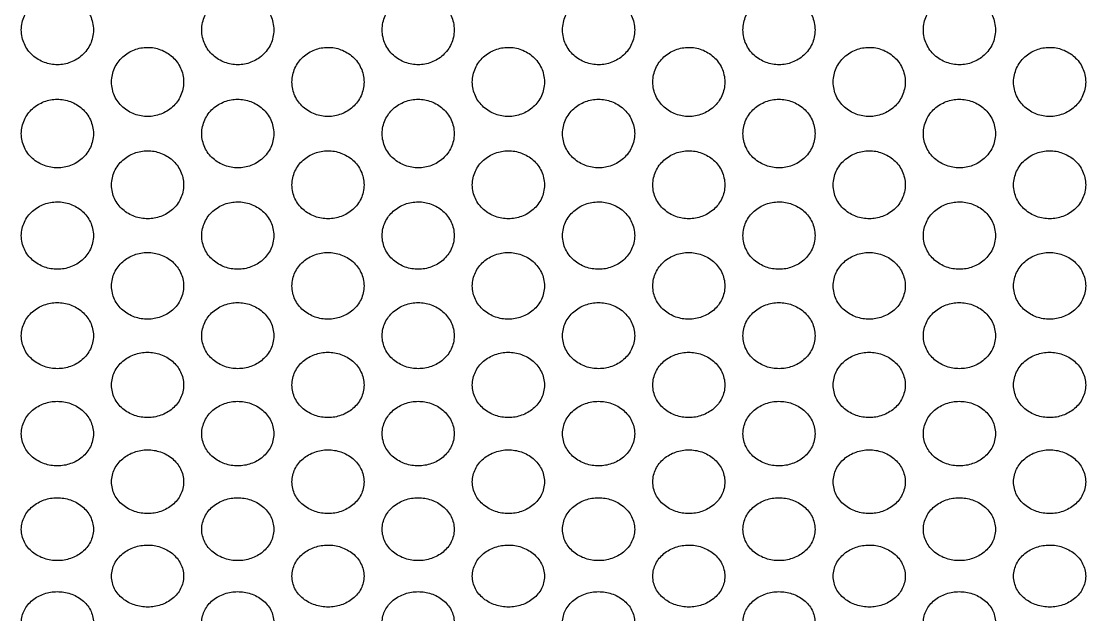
# Model space of a CAD drawing. Header units: millimetres. Extents: x 750 to 8479, y 2174 to 4333.
# Drawn here: x 2393.2 to 2511.2, y 3625.9 to 3691.7 of the extents above; entities that cross this region are included whole.
import ezdxf

# ---------------------------------------------------------------- set-up
doc = ezdxf.new("R2010")
doc.units = ezdxf.units.MM
doc.header["$LTSCALE"] = 153.67
doc.layers.add('02___PRT_ALL_AXES', color=7, linetype='CONTINUOUS')

msp = doc.modelspace()

# ---------------------------------------------------------------- linework, layer by layer
at = {"layer": '02___PRT_ALL_AXES', "linetype": 'Continuous'}
for points in [[(2393.16421, 3690.76241), (2393.18605, 3691.33322), (2393.39803, 3692.35507), (2394.34098, 3693.64202), (2395.68085, 3694.45305), (2397.14755, 3694.72024), (2398.62142, 3694.46383), (2399.97591, 3693.65445), (2400.92905, 3692.36083), (2401.14258, 3691.33552), (2401.16421, 3690.76241)], [(2413.16421, 3690.76241), (2413.18605, 3691.33322), (2413.39803, 3692.35507), (2414.34098, 3693.64202), (2415.68085, 3694.45305), (2417.14755, 3694.72024), (2418.62142, 3694.46383), (2419.97591, 3693.65445), (2420.92905, 3692.36083), (2421.14258, 3691.33552), (2421.16421, 3690.76241)], [(2433.16421, 3690.76241), (2433.18605, 3691.33322), (2433.39803, 3692.35507), (2434.34098, 3693.64202), (2435.68085, 3694.45305), (2437.14755, 3694.72024), (2438.62142, 3694.46383), (2439.97591, 3693.65445), (2440.92905, 3692.36083), (2441.14258, 3691.33552), (2441.16421, 3690.76241)], [(2453.16421, 3690.76241), (2453.18605, 3691.33322), (2453.39803, 3692.35507), (2454.34098, 3693.64202), (2455.68085, 3694.45305), (2457.14755, 3694.72024), (2458.62142, 3694.46383), (2459.97591, 3693.65445), (2460.92905, 3692.36083), (2461.14258, 3691.33552), (2461.16421, 3690.76241)], [(2473.16421, 3690.76241), (2473.18605, 3691.33322), (2473.39803, 3692.35507), (2474.34098, 3693.64202), (2475.68085, 3694.45305), (2477.14755, 3694.72024), (2478.62142, 3694.46383), (2479.97591, 3693.65445), (2480.92905, 3692.36083), (2481.14258, 3691.33552), (2481.16421, 3690.76241)], [(2493.16421, 3690.76241), (2493.18605, 3691.33322), (2493.39803, 3692.35507), (2494.34098, 3693.64202), (2495.68085, 3694.45305), (2497.14755, 3694.72024), (2498.62142, 3694.46383), (2499.97591, 3693.65445), (2500.92905, 3692.36083), (2501.14258, 3691.33552), (2501.16421, 3690.76241)], [(2401.16421, 3690.76241), (2401.14237, 3690.19161), (2400.93039, 3689.17195), (2399.98744, 3687.89208), (2398.64757, 3687.08764), (2397.18087, 3686.82295), (2395.707, 3687.07696), (2394.35251, 3687.87973), (2393.39937, 3689.16621), (2393.18584, 3690.18931), (2393.16421, 3690.76241)], [(2421.16421, 3690.76241), (2421.14237, 3690.19161), (2420.93039, 3689.17195), (2419.98744, 3687.89208), (2418.64757, 3687.08764), (2417.18087, 3686.82295), (2415.707, 3687.07696), (2414.35251, 3687.87973), (2413.39937, 3689.16621), (2413.18584, 3690.18931), (2413.16421, 3690.76241)], [(2441.16421, 3690.76241), (2441.14237, 3690.19161), (2440.93039, 3689.17195), (2439.98744, 3687.89208), (2438.64757, 3687.08764), (2437.18087, 3686.82295), (2435.707, 3687.07696), (2434.35251, 3687.87973), (2433.39937, 3689.16621), (2433.18584, 3690.18931), (2433.16421, 3690.76241)], [(2461.16421, 3690.76241), (2461.14237, 3690.19161), (2460.93039, 3689.17195), (2459.98744, 3687.89208), (2458.64757, 3687.08764), (2457.18087, 3686.82295), (2455.707, 3687.07696), (2454.35251, 3687.87973), (2453.39937, 3689.16621), (2453.18584, 3690.18931), (2453.16421, 3690.76241)], [(2481.16421, 3690.76241), (2481.14237, 3690.19161), (2480.93039, 3689.17195), (2479.98744, 3687.89208), (2478.64757, 3687.08764), (2477.18087, 3686.82295), (2475.707, 3687.07696), (2474.35251, 3687.87973), (2473.39937, 3689.16621), (2473.18584, 3690.18931), (2473.16421, 3690.76241)], [(2501.16421, 3690.76241), (2501.14237, 3690.19161), (2500.93039, 3689.17195), (2499.98744, 3687.89208), (2498.64757, 3687.08764), (2497.18087, 3686.82295), (2495.707, 3687.07696), (2494.35251, 3687.87973), (2493.39937, 3689.16621), (2493.18584, 3690.18931), (2493.16421, 3690.76241)], [(2403.16421, 3684.99191), (2403.18605, 3685.55867), (2403.39803, 3686.57336), (2404.34098, 3687.8515), (2405.68085, 3688.65707), (2407.14755, 3688.92248), (2408.62142, 3688.66778), (2409.97591, 3687.86384), (2410.92905, 3686.57908), (2411.14258, 3685.56095), (2411.16421, 3684.99191)], [(2423.16421, 3684.99191), (2423.18605, 3685.55867), (2423.39803, 3686.57336), (2424.34098, 3687.8515), (2425.68085, 3688.65707), (2427.14755, 3688.92248), (2428.62142, 3688.66778), (2429.97591, 3687.86384), (2430.92905, 3686.57908), (2431.14258, 3685.56095), (2431.16421, 3684.99191)], [(2443.16421, 3684.99191), (2443.18605, 3685.55867), (2443.39803, 3686.57336), (2444.34098, 3687.8515), (2445.68085, 3688.65707), (2447.14755, 3688.92248), (2448.62142, 3688.66778), (2449.97591, 3687.86384), (2450.92905, 3686.57908), (2451.14258, 3685.56095), (2451.16421, 3684.99191)], [(2463.16421, 3684.99191), (2463.18605, 3685.55867), (2463.39803, 3686.57336), (2464.34098, 3687.8515), (2465.68085, 3688.65707), (2467.14755, 3688.92248), (2468.62142, 3688.66778), (2469.97591, 3687.86384), (2470.92905, 3686.57908), (2471.14258, 3685.56095), (2471.16421, 3684.99191)], [(2483.16421, 3684.99191), (2483.18605, 3685.55867), (2483.39803, 3686.57336), (2484.34098, 3687.8515), (2485.68085, 3688.65707), (2487.14755, 3688.92248), (2488.62142, 3688.66778), (2489.97591, 3687.86384), (2490.92905, 3686.57908), (2491.14258, 3685.56095), (2491.16421, 3684.99191)], [(2503.16421, 3684.99191), (2503.18605, 3685.55867), (2503.39803, 3686.57336), (2504.34098, 3687.8515), (2505.68085, 3688.65707), (2507.14755, 3688.92248), (2508.62142, 3688.66778), (2509.97591, 3687.86384), (2510.92905, 3686.57908), (2511.14258, 3685.56095), (2511.16421, 3684.99191)], [(2411.16421, 3684.99191), (2411.14237, 3684.42516), (2410.93039, 3683.41285), (2409.98744, 3682.1424), (2408.64757, 3681.34397), (2407.18087, 3681.08128), (2405.707, 3681.33338), (2404.35251, 3682.13014), (2403.39937, 3683.40715), (2403.18584, 3684.42288), (2403.16421, 3684.99191)], [(2431.16421, 3684.99191), (2431.14237, 3684.42516), (2430.93039, 3683.41285), (2429.98744, 3682.1424), (2428.64757, 3681.34397), (2427.18087, 3681.08128), (2425.707, 3681.33338), (2424.35251, 3682.13014), (2423.39937, 3683.40715), (2423.18584, 3684.42288), (2423.16421, 3684.99191)], [(2451.16421, 3684.99191), (2451.14237, 3684.42516), (2450.93039, 3683.41285), (2449.98744, 3682.1424), (2448.64757, 3681.34397), (2447.18087, 3681.08128), (2445.707, 3681.33338), (2444.35251, 3682.13014), (2443.39937, 3683.40715), (2443.18584, 3684.42288), (2443.16421, 3684.99191)], [(2471.16421, 3684.99191), (2471.14237, 3684.42516), (2470.93039, 3683.41285), (2469.98744, 3682.1424), (2468.64757, 3681.34397), (2467.18087, 3681.08128), (2465.707, 3681.33338), (2464.35251, 3682.13014), (2463.39937, 3683.40715), (2463.18584, 3684.42288), (2463.16421, 3684.99191)], [(2491.16421, 3684.99191), (2491.14237, 3684.42516), (2490.93039, 3683.41285), (2489.98744, 3682.1424), (2488.64757, 3681.34397), (2487.18087, 3681.08128), (2485.707, 3681.33338), (2484.35251, 3682.13014), (2483.39937, 3683.40715), (2483.18584, 3684.42288), (2483.16421, 3684.99191)], [(2511.16421, 3684.99191), (2511.14237, 3684.42516), (2510.93039, 3683.41285), (2509.98744, 3682.1424), (2508.64757, 3681.34397), (2507.18087, 3681.08128), (2505.707, 3681.33338), (2504.35251, 3682.13014), (2503.39937, 3683.40715), (2503.18584, 3684.42288), (2503.16421, 3684.99191)], [(2393.16421, 3679.26423), (2393.18605, 3679.82659), (2393.39803, 3680.83354), (2394.34098, 3682.10212), (2395.68085, 3682.90177), (2397.14755, 3683.16523), (2398.62142, 3682.91239), (2399.97591, 3682.11437), (2400.92905, 3680.83921), (2401.14258, 3679.82886), (2401.16421, 3679.26423)], [(2413.16421, 3679.26423), (2413.18605, 3679.82659), (2413.39803, 3680.83354), (2414.34098, 3682.10212), (2415.68085, 3682.90177), (2417.14755, 3683.16523), (2418.62142, 3682.91239), (2419.97591, 3682.11437), (2420.92905, 3680.83921), (2421.14258, 3679.82886), (2421.16421, 3679.26423)], [(2433.16421, 3679.26423), (2433.18605, 3679.82659), (2433.39803, 3680.83354), (2434.34098, 3682.10212), (2435.68085, 3682.90177), (2437.14755, 3683.16523), (2438.62142, 3682.91239), (2439.97591, 3682.11437), (2440.92905, 3680.83921), (2441.14258, 3679.82886), (2441.16421, 3679.26423)], [(2453.16421, 3679.26423), (2453.18605, 3679.82659), (2453.39803, 3680.83354), (2454.34098, 3682.10212), (2455.68085, 3682.90177), (2457.14755, 3683.16523), (2458.62142, 3682.91239), (2459.97591, 3682.11437), (2460.92905, 3680.83921), (2461.14258, 3679.82886), (2461.16421, 3679.26423)], [(2473.16421, 3679.26423), (2473.18605, 3679.82659), (2473.39803, 3680.83354), (2474.34098, 3682.10212), (2475.68085, 3682.90177), (2477.14755, 3683.16523), (2478.62142, 3682.91239), (2479.97591, 3682.11437), (2480.92905, 3680.83921), (2481.14258, 3679.82886), (2481.16421, 3679.26423)], [(2493.16421, 3679.26423), (2493.18605, 3679.82659), (2493.39803, 3680.83354), (2494.34098, 3682.10212), (2495.68085, 3682.90177), (2497.14755, 3683.16523), (2498.62142, 3682.91239), (2499.97591, 3682.11437), (2500.92905, 3680.83921), (2501.14258, 3679.82886), (2501.16421, 3679.26423)], [(2401.16421, 3679.26423), (2401.14237, 3678.70186), (2400.93039, 3677.69748), (2399.98744, 3676.43719), (2398.64757, 3675.64525), (2397.18087, 3675.3847), (2395.707, 3675.63474), (2394.35251, 3676.42503), (2393.39937, 3677.69183), (2393.18584, 3678.6996), (2393.16421, 3679.26423)], [(2421.16421, 3679.26423), (2421.14237, 3678.70186), (2420.93039, 3677.69748), (2419.98744, 3676.43719), (2418.64757, 3675.64525), (2417.18087, 3675.3847), (2415.707, 3675.63474), (2414.35251, 3676.42503), (2413.39937, 3677.69183), (2413.18584, 3678.6996), (2413.16421, 3679.26423)], [(2441.16421, 3679.26423), (2441.14237, 3678.70186), (2440.93039, 3677.69748), (2439.98744, 3676.43719), (2438.64757, 3675.64525), (2437.18087, 3675.3847), (2435.707, 3675.63474), (2434.35251, 3676.42503), (2433.39937, 3677.69183), (2433.18584, 3678.6996), (2433.16421, 3679.26423)], [(2461.16421, 3679.26423), (2461.14237, 3678.70186), (2460.93039, 3677.69748), (2459.98744, 3676.43719), (2458.64757, 3675.64525), (2457.18087, 3675.3847), (2455.707, 3675.63474), (2454.35251, 3676.42503), (2453.39937, 3677.69183), (2453.18584, 3678.6996), (2453.16421, 3679.26423)], [(2481.16421, 3679.26423), (2481.14237, 3678.70186), (2480.93039, 3677.69748), (2479.98744, 3676.43719), (2478.64757, 3675.64525), (2477.18087, 3675.3847), (2475.707, 3675.63474), (2474.35251, 3676.42503), (2473.39937, 3677.69183), (2473.18584, 3678.6996), (2473.16421, 3679.26423)], [(2501.16421, 3679.26423), (2501.14237, 3678.70186), (2500.93039, 3677.69748), (2499.98744, 3676.43719), (2498.64757, 3675.64525), (2497.18087, 3675.3847), (2495.707, 3675.63474), (2494.35251, 3676.42503), (2493.39937, 3677.69183), (2493.18584, 3678.6996), (2493.16421, 3679.26423)], [(2403.16421, 3673.58269), (2403.18605, 3674.14035), (2403.39803, 3675.13896), (2404.34098, 3676.39723), (2405.68085, 3677.19049), (2407.14755, 3677.45186), (2408.62142, 3677.20103), (2409.97591, 3676.40939), (2410.92905, 3675.14458), (2411.14258, 3674.14259), (2411.16421, 3673.58269)], [(2423.16421, 3673.58269), (2423.18605, 3674.14035), (2423.39803, 3675.13896), (2424.34098, 3676.39723), (2425.68085, 3677.19049), (2427.14755, 3677.45186), (2428.62142, 3677.20103), (2429.97591, 3676.40939), (2430.92905, 3675.14458), (2431.14258, 3674.14259), (2431.16421, 3673.58269)], [(2443.16421, 3673.58269), (2443.18605, 3674.14035), (2443.39803, 3675.13896), (2444.34098, 3676.39723), (2445.68085, 3677.19049), (2447.14755, 3677.45186), (2448.62142, 3677.20103), (2449.97591, 3676.40939), (2450.92905, 3675.14458), (2451.14258, 3674.14259), (2451.16421, 3673.58269)], [(2463.16421, 3673.58269), (2463.18605, 3674.14035), (2463.39803, 3675.13896), (2464.34098, 3676.39723), (2465.68085, 3677.19049), (2467.14755, 3677.45186), (2468.62142, 3677.20103), (2469.97591, 3676.40939), (2470.92905, 3675.14458), (2471.14258, 3674.14259), (2471.16421, 3673.58269)], [(2483.16421, 3673.58269), (2483.18605, 3674.14035), (2483.39803, 3675.13896), (2484.34098, 3676.39723), (2485.68085, 3677.19049), (2487.14755, 3677.45186), (2488.62142, 3677.20103), (2489.97591, 3676.40939), (2490.92905, 3675.14458), (2491.14258, 3674.14259), (2491.16421, 3673.58269)], [(2503.16421, 3673.58269), (2503.18605, 3674.14035), (2503.39803, 3675.13896), (2504.34098, 3676.39723), (2505.68085, 3677.19049), (2507.14755, 3677.45186), (2508.62142, 3677.20103), (2509.97591, 3676.40939), (2510.92905, 3675.14458), (2511.14258, 3674.14259), (2511.16421, 3673.58269)], [(2411.16421, 3673.58269), (2411.14237, 3673.02504), (2410.93039, 3672.02918), (2409.98744, 3670.77979), (2408.64757, 3669.99479), (2407.18087, 3669.73655), (2405.707, 3669.98437), (2404.35251, 3670.76773), (2403.39937, 3672.02357), (2403.18584, 3673.02279), (2403.16421, 3673.58269)], [(2431.16421, 3673.58269), (2431.14237, 3673.02504), (2430.93039, 3672.02918), (2429.98744, 3670.77979), (2428.64757, 3669.99479), (2427.18087, 3669.73655), (2425.707, 3669.98437), (2424.35251, 3670.76773), (2423.39937, 3672.02357), (2423.18584, 3673.02279), (2423.16421, 3673.58269)], [(2451.16421, 3673.58269), (2451.14237, 3673.02504), (2450.93039, 3672.02918), (2449.98744, 3670.77979), (2448.64757, 3669.99479), (2447.18087, 3669.73655), (2445.707, 3669.98437), (2444.35251, 3670.76773), (2443.39937, 3672.02357), (2443.18584, 3673.02279), (2443.16421, 3673.58269)], [(2471.16421, 3673.58269), (2471.14237, 3673.02504), (2470.93039, 3672.02918), (2469.98744, 3670.77979), (2468.64757, 3669.99479), (2467.18087, 3669.73655), (2465.707, 3669.98437), (2464.35251, 3670.76773), (2463.39937, 3672.02357), (2463.18584, 3673.02279), (2463.16421, 3673.58269)], [(2491.16421, 3673.58269), (2491.14237, 3673.02504), (2490.93039, 3672.02918), (2489.98744, 3670.77979), (2488.64757, 3669.99479), (2487.18087, 3669.73655), (2485.707, 3669.98437), (2484.35251, 3670.76773), (2483.39937, 3672.02357), (2483.18584, 3673.02279), (2483.16421, 3673.58269)], [(2511.16421, 3673.58269), (2511.14237, 3673.02504), (2510.93039, 3672.02918), (2509.98744, 3670.77979), (2508.64757, 3669.99479), (2507.18087, 3669.73655), (2505.707, 3669.98437), (2504.35251, 3670.76773), (2503.39937, 3672.02357), (2503.18584, 3673.02279), (2503.16421, 3673.58269)], [(2393.16421, 3667.95063), (2393.18605, 3668.50324), (2393.39803, 3669.49294), (2394.34098, 3670.74018), (2395.68085, 3671.52658), (2397.14755, 3671.78571), (2398.62142, 3671.53703), (2399.97591, 3670.75222), (2400.92905, 3669.49851), (2401.14258, 3668.50547), (2401.16421, 3667.95063)], [(2413.16421, 3667.95063), (2413.18605, 3668.50324), (2413.39803, 3669.49294), (2414.34098, 3670.74018), (2415.68085, 3671.52658), (2417.14755, 3671.78571), (2418.62142, 3671.53703), (2419.97591, 3670.75222), (2420.92905, 3669.49851), (2421.14258, 3668.50547), (2421.16421, 3667.95063)], [(2433.16421, 3667.95063), (2433.18605, 3668.50324), (2433.39803, 3669.49294), (2434.34098, 3670.74018), (2435.68085, 3671.52658), (2437.14755, 3671.78571), (2438.62142, 3671.53703), (2439.97591, 3670.75222), (2440.92905, 3669.49851), (2441.14258, 3668.50547), (2441.16421, 3667.95063)], [(2453.16421, 3667.95063), (2453.18605, 3668.50324), (2453.39803, 3669.49294), (2454.34098, 3670.74018), (2455.68085, 3671.52658), (2457.14755, 3671.78571), (2458.62142, 3671.53703), (2459.97591, 3670.75222), (2460.92905, 3669.49851), (2461.14258, 3668.50547), (2461.16421, 3667.95063)], [(2473.16421, 3667.95063), (2473.18605, 3668.50324), (2473.39803, 3669.49294), (2474.34098, 3670.74018), (2475.68085, 3671.52658), (2477.14755, 3671.78571), (2478.62142, 3671.53703), (2479.97591, 3670.75222), (2480.92905, 3669.49851), (2481.14258, 3668.50547), (2481.16421, 3667.95063)], [(2493.16421, 3667.95063), (2493.18605, 3668.50324), (2493.39803, 3669.49294), (2494.34098, 3670.74018), (2495.68085, 3671.52658), (2497.14755, 3671.78571), (2498.62142, 3671.53703), (2499.97591, 3670.75222), (2500.92905, 3669.49851), (2501.14258, 3668.50547), (2501.16421, 3667.95063)], [(2401.16421, 3667.95063), (2401.14237, 3667.39801), (2400.93039, 3666.41126), (2399.98744, 3665.17349), (2398.64757, 3664.3959), (2397.18087, 3664.14011), (2395.707, 3664.38558), (2394.35251, 3665.16155), (2393.39937, 3666.4057), (2393.18584, 3667.39579), (2393.16421, 3667.95063)], [(2421.16421, 3667.95063), (2421.14237, 3667.39801), (2420.93039, 3666.41126), (2419.98744, 3665.17349), (2418.64757, 3664.3959), (2417.18087, 3664.14011), (2415.707, 3664.38558), (2414.35251, 3665.16155), (2413.39937, 3666.4057), (2413.18584, 3667.39579), (2413.16421, 3667.95063)], [(2441.16421, 3667.95063), (2441.14237, 3667.39801), (2440.93039, 3666.41126), (2439.98744, 3665.17349), (2438.64757, 3664.3959), (2437.18087, 3664.14011), (2435.707, 3664.38558), (2434.35251, 3665.16155), (2433.39937, 3666.4057), (2433.18584, 3667.39579), (2433.16421, 3667.95063)], [(2461.16421, 3667.95063), (2461.14237, 3667.39801), (2460.93039, 3666.41126), (2459.98744, 3665.17349), (2458.64757, 3664.3959), (2457.18087, 3664.14011), (2455.707, 3664.38558), (2454.35251, 3665.16155), (2453.39937, 3666.4057), (2453.18584, 3667.39579), (2453.16421, 3667.95063)], [(2481.16421, 3667.95063), (2481.14237, 3667.39801), (2480.93039, 3666.41126), (2479.98744, 3665.17349), (2478.64757, 3664.3959), (2477.18087, 3664.14011), (2475.707, 3664.38558), (2474.35251, 3665.16155), (2473.39937, 3666.4057), (2473.18584, 3667.39579), (2473.16421, 3667.95063)], [(2501.16421, 3667.95063), (2501.14237, 3667.39801), (2500.93039, 3666.41126), (2499.98744, 3665.17349), (2498.64757, 3664.3959), (2497.18087, 3664.14011), (2495.707, 3664.38558), (2494.35251, 3665.16155), (2493.39937, 3666.4057), (2493.18584, 3667.39579), (2493.16421, 3667.95063)], [(2403.16421, 3662.37132), (2403.18605, 3662.91858), (2403.39803, 3663.89877), (2404.34098, 3665.13425), (2405.68085, 3665.91334), (2407.14755, 3666.17007), (2408.62142, 3665.92369), (2409.97591, 3665.14619), (2410.92905, 3663.90429), (2411.14258, 3662.92078), (2411.16421, 3662.37132)], [(2423.16421, 3662.37132), (2423.18605, 3662.91858), (2423.39803, 3663.89877), (2424.34098, 3665.13425), (2425.68085, 3665.91334), (2427.14755, 3666.17007), (2428.62142, 3665.92369), (2429.97591, 3665.14619), (2430.92905, 3663.90429), (2431.14258, 3662.92078), (2431.16421, 3662.37132)], [(2443.16421, 3662.37132), (2443.18605, 3662.91858), (2443.39803, 3663.89877), (2444.34098, 3665.13425), (2445.68085, 3665.91334), (2447.14755, 3666.17007), (2448.62142, 3665.92369), (2449.97591, 3665.14619), (2450.92905, 3663.90429), (2451.14258, 3662.92078), (2451.16421, 3662.37132)], [(2463.16421, 3662.37132), (2463.18605, 3662.91858), (2463.39803, 3663.89877), (2464.34098, 3665.13425), (2465.68085, 3665.91334), (2467.14755, 3666.17007), (2468.62142, 3665.92369), (2469.97591, 3665.14619), (2470.92905, 3663.90429), (2471.14258, 3662.92078), (2471.16421, 3662.37132)], [(2483.16421, 3662.37132), (2483.18605, 3662.91858), (2483.39803, 3663.89877), (2484.34098, 3665.13425), (2485.68085, 3665.91334), (2487.14755, 3666.17007), (2488.62142, 3665.92369), (2489.97591, 3665.14619), (2490.92905, 3663.90429), (2491.14258, 3662.92078), (2491.16421, 3662.37132)], [(2503.16421, 3662.37132), (2503.18605, 3662.91858), (2503.39803, 3663.89877), (2504.34098, 3665.13425), (2505.68085, 3665.91334), (2507.14755, 3666.17007), (2508.62142, 3665.92369), (2509.97591, 3665.14619), (2510.92905, 3663.90429), (2511.14258, 3662.92078), (2511.16421, 3662.37132)], [(2411.16421, 3662.37132), (2411.14237, 3661.82407), (2410.93039, 3660.84699), (2409.98744, 3659.62157), (2408.64757, 3658.85184), (2407.18087, 3658.59865), (2405.707, 3658.84163), (2404.35251, 3659.60975), (2403.39937, 3660.84149), (2403.18584, 3661.82187), (2403.16421, 3662.37132)], [(2431.16421, 3662.37132), (2431.14237, 3661.82407), (2430.93039, 3660.84699), (2429.98744, 3659.62157), (2428.64757, 3658.85184), (2427.18087, 3658.59865), (2425.707, 3658.84163), (2424.35251, 3659.60975), (2423.39937, 3660.84149), (2423.18584, 3661.82187), (2423.16421, 3662.37132)], [(2451.16421, 3662.37132), (2451.14237, 3661.82407), (2450.93039, 3660.84699), (2449.98744, 3659.62157), (2448.64757, 3658.85184), (2447.18087, 3658.59865), (2445.707, 3658.84163), (2444.35251, 3659.60975), (2443.39937, 3660.84149), (2443.18584, 3661.82187), (2443.16421, 3662.37132)], [(2471.16421, 3662.37132), (2471.14237, 3661.82407), (2470.93039, 3660.84699), (2469.98744, 3659.62157), (2468.64757, 3658.85184), (2467.18087, 3658.59865), (2465.707, 3658.84163), (2464.35251, 3659.60975), (2463.39937, 3660.84149), (2463.18584, 3661.82187), (2463.16421, 3662.37132)], [(2491.16421, 3662.37132), (2491.14237, 3661.82407), (2490.93039, 3660.84699), (2489.98744, 3659.62157), (2488.64757, 3658.85184), (2487.18087, 3658.59865), (2485.707, 3658.84163), (2484.35251, 3659.60975), (2483.39937, 3660.84149), (2483.18584, 3661.82187), (2483.16421, 3662.37132)], [(2511.16421, 3662.37132), (2511.14237, 3661.82407), (2510.93039, 3660.84699), (2509.98744, 3659.62157), (2508.64757, 3658.85184), (2507.18087, 3658.59865), (2505.707, 3658.84163), (2504.35251, 3659.60975), (2503.39937, 3660.84149), (2503.18584, 3661.82187), (2503.16421, 3662.37132)], [(2393.16421, 3656.84804), (2393.18605, 3657.38961), (2393.39803, 3658.35973), (2394.34098, 3659.58273), (2395.68085, 3660.35404), (2397.14755, 3660.60823), (2398.62142, 3660.36429), (2399.97591, 3659.59454), (2400.92905, 3658.3652), (2401.14258, 3657.39179), (2401.16421, 3656.84804)], [(2413.16421, 3656.84804), (2413.18605, 3657.38961), (2413.39803, 3658.35973), (2414.34098, 3659.58273), (2415.68085, 3660.35404), (2417.14755, 3660.60823), (2418.62142, 3660.36429), (2419.97591, 3659.59454), (2420.92905, 3658.3652), (2421.14258, 3657.39179), (2421.16421, 3656.84804)], [(2433.16421, 3656.84804), (2433.18605, 3657.38961), (2433.39803, 3658.35973), (2434.34098, 3659.58273), (2435.68085, 3660.35404), (2437.14755, 3660.60823), (2438.62142, 3660.36429), (2439.97591, 3659.59454), (2440.92905, 3658.3652), (2441.14258, 3657.39179), (2441.16421, 3656.84804)], [(2453.16421, 3656.84804), (2453.18605, 3657.38961), (2453.39803, 3658.35973), (2454.34098, 3659.58273), (2455.68085, 3660.35404), (2457.14755, 3660.60823), (2458.62142, 3660.36429), (2459.97591, 3659.59454), (2460.92905, 3658.3652), (2461.14258, 3657.39179), (2461.16421, 3656.84804)], [(2473.16421, 3656.84804), (2473.18605, 3657.38961), (2473.39803, 3658.35973), (2474.34098, 3659.58273), (2475.68085, 3660.35404), (2477.14755, 3660.60823), (2478.62142, 3660.36429), (2479.97591, 3659.59454), (2480.92905, 3658.3652), (2481.14258, 3657.39179), (2481.16421, 3656.84804)], [(2493.16421, 3656.84804), (2493.18605, 3657.38961), (2493.39803, 3658.35973), (2494.34098, 3659.58273), (2495.68085, 3660.35404), (2497.14755, 3660.60823), (2498.62142, 3660.36429), (2499.97591, 3659.59454), (2500.92905, 3658.3652), (2501.14258, 3657.39179), (2501.16421, 3656.84804)], [(2401.16421, 3656.84804), (2401.14237, 3656.30646), (2400.93039, 3655.33964), (2399.98744, 3654.12728), (2398.64757, 3653.36585), (2397.18087, 3653.11541), (2395.707, 3653.35575), (2394.35251, 3654.11558), (2393.39937, 3655.33419), (2393.18584, 3656.30428), (2393.16421, 3656.84804)], [(2421.16421, 3656.84804), (2421.14237, 3656.30646), (2420.93039, 3655.33964), (2419.98744, 3654.12728), (2418.64757, 3653.36585), (2417.18087, 3653.11541), (2415.707, 3653.35575), (2414.35251, 3654.11558), (2413.39937, 3655.33419), (2413.18584, 3656.30428), (2413.16421, 3656.84804)], [(2441.16421, 3656.84804), (2441.14237, 3656.30646), (2440.93039, 3655.33964), (2439.98744, 3654.12728), (2438.64757, 3653.36585), (2437.18087, 3653.11541), (2435.707, 3653.35575), (2434.35251, 3654.11558), (2433.39937, 3655.33419), (2433.18584, 3656.30428), (2433.16421, 3656.84804)], [(2461.16421, 3656.84804), (2461.14237, 3656.30646), (2460.93039, 3655.33964), (2459.98744, 3654.12728), (2458.64757, 3653.36585), (2457.18087, 3653.11541), (2455.707, 3653.35575), (2454.35251, 3654.11558), (2453.39937, 3655.33419), (2453.18584, 3656.30428), (2453.16421, 3656.84804)], [(2481.16421, 3656.84804), (2481.14237, 3656.30646), (2480.93039, 3655.33964), (2479.98744, 3654.12728), (2478.64757, 3653.36585), (2477.18087, 3653.11541), (2475.707, 3653.35575), (2474.35251, 3654.11558), (2473.39937, 3655.33419), (2473.18584, 3656.30428), (2473.16421, 3656.84804)], [(2501.16421, 3656.84804), (2501.14237, 3656.30646), (2500.93039, 3655.33964), (2499.98744, 3654.12728), (2498.64757, 3653.36585), (2497.18087, 3653.11541), (2495.707, 3653.35575), (2494.35251, 3654.11558), (2493.39937, 3655.33419), (2493.18584, 3656.30428), (2493.16421, 3656.84804)], [(2403.16421, 3651.38399), (2403.18605, 3651.91956), (2403.39803, 3652.87905), (2404.34098, 3654.08885), (2405.68085, 3654.85194), (2407.14755, 3655.10344), (2408.62142, 3654.86208), (2409.97591, 3654.10054), (2410.92905, 3652.88446), (2411.14258, 3651.92172), (2411.16421, 3651.38399)], [(2423.16421, 3651.38399), (2423.18605, 3651.91956), (2423.39803, 3652.87905), (2424.34098, 3654.08885), (2425.68085, 3654.85194), (2427.14755, 3655.10344), (2428.62142, 3654.86208), (2429.97591, 3654.10054), (2430.92905, 3652.88446), (2431.14258, 3651.92172), (2431.16421, 3651.38399)], [(2443.16421, 3651.38399), (2443.18605, 3651.91956), (2443.39803, 3652.87905), (2444.34098, 3654.08885), (2445.68085, 3654.85194), (2447.14755, 3655.10344), (2448.62142, 3654.86208), (2449.97591, 3654.10054), (2450.92905, 3652.88446), (2451.14258, 3651.92172), (2451.16421, 3651.38399)], [(2463.16421, 3651.38399), (2463.18605, 3651.91956), (2463.39803, 3652.87905), (2464.34098, 3654.08885), (2465.68085, 3654.85194), (2467.14755, 3655.10344), (2468.62142, 3654.86208), (2469.97591, 3654.10054), (2470.92905, 3652.88446), (2471.14258, 3651.92172), (2471.16421, 3651.38399)], [(2483.16421, 3651.38399), (2483.18605, 3651.91956), (2483.39803, 3652.87905), (2484.34098, 3654.08885), (2485.68085, 3654.85194), (2487.14755, 3655.10344), (2488.62142, 3654.86208), (2489.97591, 3654.10054), (2490.92905, 3652.88446), (2491.14258, 3651.92172), (2491.16421, 3651.38399)], [(2503.16421, 3651.38399), (2503.18605, 3651.91956), (2503.39803, 3652.87905), (2504.34098, 3654.08885), (2505.68085, 3654.85194), (2507.14755, 3655.10344), (2508.62142, 3654.86208), (2509.97591, 3654.10054), (2510.92905, 3652.88446), (2511.14258, 3651.92172), (2511.16421, 3651.38399)], [(2411.16421, 3651.38399), (2411.14237, 3650.84841), (2410.93039, 3649.8924), (2409.98744, 3648.69381), (2408.64757, 3647.94114), (2407.18087, 3647.69359), (2405.707, 3647.93115), (2404.35251, 3648.68225), (2403.39937, 3649.88702), (2403.18584, 3650.84626), (2403.16421, 3651.38399)], [(2431.16421, 3651.38399), (2431.14237, 3650.84841), (2430.93039, 3649.8924), (2429.98744, 3648.69381), (2428.64757, 3647.94114), (2427.18087, 3647.69359), (2425.707, 3647.93115), (2424.35251, 3648.68225), (2423.39937, 3649.88702), (2423.18584, 3650.84626), (2423.16421, 3651.38399)], [(2451.16421, 3651.38399), (2451.14237, 3650.84841), (2450.93039, 3649.8924), (2449.98744, 3648.69381), (2448.64757, 3647.94114), (2447.18087, 3647.69359), (2445.707, 3647.93115), (2444.35251, 3648.68225), (2443.39937, 3649.88702), (2443.18584, 3650.84626), (2443.16421, 3651.38399)], [(2471.16421, 3651.38399), (2471.14237, 3650.84841), (2470.93039, 3649.8924), (2469.98744, 3648.69381), (2468.64757, 3647.94114), (2467.18087, 3647.69359), (2465.707, 3647.93115), (2464.35251, 3648.68225), (2463.39937, 3649.88702), (2463.18584, 3650.84626), (2463.16421, 3651.38399)], [(2491.16421, 3651.38399), (2491.14237, 3650.84841), (2490.93039, 3649.8924), (2489.98744, 3648.69381), (2488.64757, 3647.94114), (2487.18087, 3647.69359), (2485.707, 3647.93115), (2484.35251, 3648.68225), (2483.39937, 3649.88702), (2483.18584, 3650.84626), (2483.16421, 3651.38399)], [(2511.16421, 3651.38399), (2511.14237, 3650.84841), (2510.93039, 3649.8924), (2509.98744, 3648.69381), (2508.64757, 3647.94114), (2507.18087, 3647.69359), (2505.707, 3647.93115), (2504.35251, 3648.68225), (2503.39937, 3649.88702), (2503.18584, 3650.84626), (2503.16421, 3651.38399)], [(2393.16421, 3645.98237), (2393.18605, 3646.51163), (2393.39803, 3647.45993), (2394.34098, 3648.65582), (2395.68085, 3649.41025), (2397.14755, 3649.65891), (2398.62142, 3649.42028), (2399.97591, 3648.66738), (2400.92905, 3647.46527), (2401.14258, 3646.51376), (2401.16421, 3645.98237)], [(2413.16421, 3645.98237), (2413.18605, 3646.51163), (2413.39803, 3647.45993), (2414.34098, 3648.65582), (2415.68085, 3649.41025), (2417.14755, 3649.65891), (2418.62142, 3649.42028), (2419.97591, 3648.66738), (2420.92905, 3647.46527), (2421.14258, 3646.51376), (2421.16421, 3645.98237)], [(2433.16421, 3645.98237), (2433.18605, 3646.51163), (2433.39803, 3647.45993), (2434.34098, 3648.65582), (2435.68085, 3649.41025), (2437.14755, 3649.65891), (2438.62142, 3649.42028), (2439.97591, 3648.66738), (2440.92905, 3647.46527), (2441.14258, 3646.51376), (2441.16421, 3645.98237)], [(2453.16421, 3645.98237), (2453.18605, 3646.51163), (2453.39803, 3647.45993), (2454.34098, 3648.65582), (2455.68085, 3649.41025), (2457.14755, 3649.65891), (2458.62142, 3649.42028), (2459.97591, 3648.66738), (2460.92905, 3647.46527), (2461.14258, 3646.51376), (2461.16421, 3645.98237)], [(2473.16421, 3645.98237), (2473.18605, 3646.51163), (2473.39803, 3647.45993), (2474.34098, 3648.65582), (2475.68085, 3649.41025), (2477.14755, 3649.65891), (2478.62142, 3649.42028), (2479.97591, 3648.66738), (2480.92905, 3647.46527), (2481.14258, 3646.51376), (2481.16421, 3645.98237)], [(2493.16421, 3645.98237), (2493.18605, 3646.51163), (2493.39803, 3647.45993), (2494.34098, 3648.65582), (2495.68085, 3649.41025), (2497.14755, 3649.65891), (2498.62142, 3649.42028), (2499.97591, 3648.66738), (2500.92905, 3647.46527), (2501.14258, 3646.51376), (2501.16421, 3645.98237)], [(2401.16421, 3645.98237), (2401.14237, 3645.4531), (2400.93039, 3644.50846), (2399.98744, 3643.32434), (2398.64757, 3642.58087), (2397.18087, 3642.33636), (2395.707, 3642.571), (2394.35251, 3643.31292), (2393.39937, 3644.50314), (2393.18584, 3645.45098), (2393.16421, 3645.98237)], [(2421.16421, 3645.98237), (2421.14237, 3645.4531), (2420.93039, 3644.50846), (2419.98744, 3643.32434), (2418.64757, 3642.58087), (2417.18087, 3642.33636), (2415.707, 3642.571), (2414.35251, 3643.31292), (2413.39937, 3644.50314), (2413.18584, 3645.45098), (2413.16421, 3645.98237)], [(2441.16421, 3645.98237), (2441.14237, 3645.4531), (2440.93039, 3644.50846), (2439.98744, 3643.32434), (2438.64757, 3642.58087), (2437.18087, 3642.33636), (2435.707, 3642.571), (2434.35251, 3643.31292), (2433.39937, 3644.50314), (2433.18584, 3645.45098), (2433.16421, 3645.98237)], [(2461.16421, 3645.98237), (2461.14237, 3645.4531), (2460.93039, 3644.50846), (2459.98744, 3643.32434), (2458.64757, 3642.58087), (2457.18087, 3642.33636), (2455.707, 3642.571), (2454.35251, 3643.31292), (2453.39937, 3644.50314), (2453.18584, 3645.45098), (2453.16421, 3645.98237)], [(2481.16421, 3645.98237), (2481.14237, 3645.4531), (2480.93039, 3644.50846), (2479.98744, 3643.32434), (2478.64757, 3642.58087), (2477.18087, 3642.33636), (2475.707, 3642.571), (2474.35251, 3643.31292), (2473.39937, 3644.50314), (2473.18584, 3645.45098), (2473.16421, 3645.98237)], [(2501.16421, 3645.98237), (2501.14237, 3645.4531), (2500.93039, 3644.50846), (2499.98744, 3643.32434), (2498.64757, 3642.58087), (2497.18087, 3642.33636), (2495.707, 3642.571), (2494.35251, 3643.31292), (2493.39937, 3644.50314), (2493.18584, 3645.45098), (2493.16421, 3645.98237)], [(2403.16421, 3640.64634), (2403.18605, 3641.16898), (2403.39803, 3642.10553), (2404.34098, 3643.28682), (2405.68085, 3644.03214), (2407.14755, 3644.27781), (2408.62142, 3644.04204), (2409.97591, 3643.29823), (2410.92905, 3642.1108), (2411.14258, 3641.17109), (2411.16421, 3640.64634)], [(2423.16421, 3640.64634), (2423.18605, 3641.16898), (2423.39803, 3642.10553), (2424.34098, 3643.28682), (2425.68085, 3644.03214), (2427.14755, 3644.27781), (2428.62142, 3644.04204), (2429.97591, 3643.29823), (2430.92905, 3642.1108), (2431.14258, 3641.17109), (2431.16421, 3640.64634)], [(2443.16421, 3640.64634), (2443.18605, 3641.16898), (2443.39803, 3642.10553), (2444.34098, 3643.28682), (2445.68085, 3644.03214), (2447.14755, 3644.27781), (2448.62142, 3644.04204), (2449.97591, 3643.29823), (2450.92905, 3642.1108), (2451.14258, 3641.17109), (2451.16421, 3640.64634)], [(2463.16421, 3640.64634), (2463.18605, 3641.16898), (2463.39803, 3642.10553), (2464.34098, 3643.28682), (2465.68085, 3644.03214), (2467.14755, 3644.27781), (2468.62142, 3644.04204), (2469.97591, 3643.29823), (2470.92905, 3642.1108), (2471.14258, 3641.17109), (2471.16421, 3640.64634)], [(2483.16421, 3640.64634), (2483.18605, 3641.16898), (2483.39803, 3642.10553), (2484.34098, 3643.28682), (2485.68085, 3644.03214), (2487.14755, 3644.27781), (2488.62142, 3644.04204), (2489.97591, 3643.29823), (2490.92905, 3642.1108), (2491.14258, 3641.17109), (2491.16421, 3640.64634)], [(2503.16421, 3640.64634), (2503.18605, 3641.16898), (2503.39803, 3642.10553), (2504.34098, 3643.28682), (2505.68085, 3644.03214), (2507.14755, 3644.27781), (2508.62142, 3644.04204), (2509.97591, 3643.29823), (2510.92905, 3642.1108), (2511.14258, 3641.17109), (2511.16421, 3640.64634)], [(2411.16421, 3640.64634), (2411.14237, 3640.12369), (2410.93039, 3639.19097), (2409.98744, 3638.02201), (2408.64757, 3637.28816), (2407.18087, 3637.04684), (2405.707, 3637.27843), (2404.35251, 3638.01074), (2403.39937, 3639.18572), (2403.18584, 3640.12159), (2403.16421, 3640.64634)], [(2431.16421, 3640.64634), (2431.14237, 3640.12369), (2430.93039, 3639.19097), (2429.98744, 3638.02201), (2428.64757, 3637.28816), (2427.18087, 3637.04684), (2425.707, 3637.27843), (2424.35251, 3638.01074), (2423.39937, 3639.18572), (2423.18584, 3640.12159), (2423.16421, 3640.64634)], [(2451.16421, 3640.64634), (2451.14237, 3640.12369), (2450.93039, 3639.19097), (2449.98744, 3638.02201), (2448.64757, 3637.28816), (2447.18087, 3637.04684), (2445.707, 3637.27843), (2444.35251, 3638.01074), (2443.39937, 3639.18572), (2443.18584, 3640.12159), (2443.16421, 3640.64634)], [(2471.16421, 3640.64634), (2471.14237, 3640.12369), (2470.93039, 3639.19097), (2469.98744, 3638.02201), (2468.64757, 3637.28816), (2467.18087, 3637.04684), (2465.707, 3637.27843), (2464.35251, 3638.01074), (2463.39937, 3639.18572), (2463.18584, 3640.12159), (2463.16421, 3640.64634)], [(2491.16421, 3640.64634), (2491.14237, 3640.12369), (2490.93039, 3639.19097), (2489.98744, 3638.02201), (2488.64757, 3637.28816), (2487.18087, 3637.04684), (2485.707, 3637.27843), (2484.35251, 3638.01074), (2483.39937, 3639.18572), (2483.18584, 3640.12159), (2483.16421, 3640.64634)], [(2511.16421, 3640.64634), (2511.14237, 3640.12369), (2510.93039, 3639.19097), (2509.98744, 3638.02201), (2508.64757, 3637.28816), (2507.18087, 3637.04684), (2505.707, 3637.27843), (2504.35251, 3638.01074), (2503.39937, 3639.18572), (2503.18584, 3640.12159), (2503.16421, 3640.64634)], [(2393.16421, 3635.379), (2393.18605, 3635.89472), (2393.39803, 3636.81897), (2394.34098, 3637.98497), (2395.68085, 3638.72075), (2397.14755, 3638.9633), (2398.62142, 3638.73053), (2399.97591, 3637.99624), (2400.92905, 3636.82418), (2401.14258, 3635.8968), (2401.16421, 3635.379)], [(2413.16421, 3635.379), (2413.18605, 3635.89472), (2413.39803, 3636.81897), (2414.34098, 3637.98497), (2415.68085, 3638.72075), (2417.14755, 3638.9633), (2418.62142, 3638.73053), (2419.97591, 3637.99624), (2420.92905, 3636.82418), (2421.14258, 3635.8968), (2421.16421, 3635.379)], [(2433.16421, 3635.379), (2433.18605, 3635.89472), (2433.39803, 3636.81897), (2434.34098, 3637.98497), (2435.68085, 3638.72075), (2437.14755, 3638.9633), (2438.62142, 3638.73053), (2439.97591, 3637.99624), (2440.92905, 3636.82418), (2441.14258, 3635.8968), (2441.16421, 3635.379)], [(2453.16421, 3635.379), (2453.18605, 3635.89472), (2453.39803, 3636.81897), (2454.34098, 3637.98497), (2455.68085, 3638.72075), (2457.14755, 3638.9633), (2458.62142, 3638.73053), (2459.97591, 3637.99624), (2460.92905, 3636.82418), (2461.14258, 3635.8968), (2461.16421, 3635.379)], [(2473.16421, 3635.379), (2473.18605, 3635.89472), (2473.39803, 3636.81897), (2474.34098, 3637.98497), (2475.68085, 3638.72075), (2477.14755, 3638.9633), (2478.62142, 3638.73053), (2479.97591, 3637.99624), (2480.92905, 3636.82418), (2481.14258, 3635.8968), (2481.16421, 3635.379)], [(2493.16421, 3635.379), (2493.18605, 3635.89472), (2493.39803, 3636.81897), (2494.34098, 3637.98497), (2495.68085, 3638.72075), (2497.14755, 3638.9633), (2498.62142, 3638.73053), (2499.97591, 3637.99624), (2500.92905, 3636.82418), (2501.14258, 3635.8968), (2501.16421, 3635.379)], [(2401.16421, 3635.379), (2401.14237, 3634.86328), (2400.93039, 3633.94303), (2399.98744, 3632.78991), (2398.64757, 3632.06612), (2397.18087, 3631.82812), (2395.707, 3632.05651), (2394.35251, 3632.77879), (2393.39937, 3633.93785), (2393.18584, 3634.8612), (2393.16421, 3635.379)], [(2421.16421, 3635.379), (2421.14237, 3634.86328), (2420.93039, 3633.94303), (2419.98744, 3632.78991), (2418.64757, 3632.06612), (2417.18087, 3631.82812), (2415.707, 3632.05651), (2414.35251, 3632.77879), (2413.39937, 3633.93785), (2413.18584, 3634.8612), (2413.16421, 3635.379)], [(2441.16421, 3635.379), (2441.14237, 3634.86328), (2440.93039, 3633.94303), (2439.98744, 3632.78991), (2438.64757, 3632.06612), (2437.18087, 3631.82812), (2435.707, 3632.05651), (2434.35251, 3632.77879), (2433.39937, 3633.93785), (2433.18584, 3634.8612), (2433.16421, 3635.379)], [(2461.16421, 3635.379), (2461.14237, 3634.86328), (2460.93039, 3633.94303), (2459.98744, 3632.78991), (2458.64757, 3632.06612), (2457.18087, 3631.82812), (2455.707, 3632.05651), (2454.35251, 3632.77879), (2453.39937, 3633.93785), (2453.18584, 3634.8612), (2453.16421, 3635.379)], [(2481.16421, 3635.379), (2481.14237, 3634.86328), (2480.93039, 3633.94303), (2479.98744, 3632.78991), (2478.64757, 3632.06612), (2477.18087, 3631.82812), (2475.707, 3632.05651), (2474.35251, 3632.77879), (2473.39937, 3633.93785), (2473.18584, 3634.8612), (2473.16421, 3635.379)], [(2501.16421, 3635.379), (2501.14237, 3634.86328), (2500.93039, 3633.94303), (2499.98744, 3632.78991), (2498.64757, 3632.06612), (2497.18087, 3631.82812), (2495.707, 3632.05651), (2494.35251, 3632.77879), (2493.39937, 3633.93785), (2493.18584, 3634.8612), (2493.16421, 3635.379)], [(2403.16421, 3630.18344), (2403.18605, 3630.69194), (2403.39803, 3631.60335), (2404.34098, 3632.75338), (2405.68085, 3633.47918), (2407.14755, 3633.71846), (2408.62142, 3633.48883), (2409.97591, 3632.76449), (2410.92905, 3631.60848), (2411.14258, 3630.69398), (2411.16421, 3630.18344)], [(2423.16421, 3630.18344), (2423.18605, 3630.69194), (2423.39803, 3631.60335), (2424.34098, 3632.75338), (2425.68085, 3633.47918), (2427.14755, 3633.71846), (2428.62142, 3633.48883), (2429.97591, 3632.76449), (2430.92905, 3631.60848), (2431.14258, 3630.69398), (2431.16421, 3630.18344)], [(2443.16421, 3630.18344), (2443.18605, 3630.69194), (2443.39803, 3631.60335), (2444.34098, 3632.75338), (2445.68085, 3633.47918), (2447.14755, 3633.71846), (2448.62142, 3633.48883), (2449.97591, 3632.76449), (2450.92905, 3631.60848), (2451.14258, 3630.69398), (2451.16421, 3630.18344)], [(2463.16421, 3630.18344), (2463.18605, 3630.69194), (2463.39803, 3631.60335), (2464.34098, 3632.75338), (2465.68085, 3633.47918), (2467.14755, 3633.71846), (2468.62142, 3633.48883), (2469.97591, 3632.76449), (2470.92905, 3631.60848), (2471.14258, 3630.69398), (2471.16421, 3630.18344)], [(2483.16421, 3630.18344), (2483.18605, 3630.69194), (2483.39803, 3631.60335), (2484.34098, 3632.75338), (2485.68085, 3633.47918), (2487.14755, 3633.71846), (2488.62142, 3633.48883), (2489.97591, 3632.76449), (2490.92905, 3631.60848), (2491.14258, 3630.69398), (2491.16421, 3630.18344)], [(2503.16421, 3630.18344), (2503.18605, 3630.69194), (2503.39803, 3631.60335), (2504.34098, 3632.75338), (2505.68085, 3633.47918), (2507.14755, 3633.71846), (2508.62142, 3633.48883), (2509.97591, 3632.76449), (2510.92905, 3631.60848), (2511.14258, 3630.69398), (2511.16421, 3630.18344)], [(2411.16421, 3630.18344), (2411.14237, 3629.67494), (2410.93039, 3628.7677), (2409.98744, 3627.6311), (2408.64757, 3626.91778), (2407.18087, 3626.68324), (2405.707, 3626.90832), (2404.35251, 3627.62014), (2403.39937, 3628.76259), (2403.18584, 3629.6729), (2403.16421, 3630.18344)], [(2431.16421, 3630.18344), (2431.14237, 3629.67494), (2430.93039, 3628.7677), (2429.98744, 3627.6311), (2428.64757, 3626.91778), (2427.18087, 3626.68324), (2425.707, 3626.90832), (2424.35251, 3627.62014), (2423.39937, 3628.76259), (2423.18584, 3629.6729), (2423.16421, 3630.18344)], [(2451.16421, 3630.18344), (2451.14237, 3629.67494), (2450.93039, 3628.7677), (2449.98744, 3627.6311), (2448.64757, 3626.91778), (2447.18087, 3626.68324), (2445.707, 3626.90832), (2444.35251, 3627.62014), (2443.39937, 3628.76259), (2443.18584, 3629.6729), (2443.16421, 3630.18344)], [(2471.16421, 3630.18344), (2471.14237, 3629.67494), (2470.93039, 3628.7677), (2469.98744, 3627.6311), (2468.64757, 3626.91778), (2467.18087, 3626.68324), (2465.707, 3626.90832), (2464.35251, 3627.62014), (2463.39937, 3628.76259), (2463.18584, 3629.6729), (2463.16421, 3630.18344)], [(2491.16421, 3630.18344), (2491.14237, 3629.67494), (2490.93039, 3628.7677), (2489.98744, 3627.6311), (2488.64757, 3626.91778), (2487.18087, 3626.68324), (2485.707, 3626.90832), (2484.35251, 3627.62014), (2483.39937, 3628.76259), (2483.18584, 3629.6729), (2483.16421, 3630.18344)], [(2511.16421, 3630.18344), (2511.14237, 3629.67494), (2510.93039, 3628.7677), (2509.98744, 3627.6311), (2508.64757, 3626.91778), (2507.18087, 3626.68324), (2505.707, 3626.90832), (2504.35251, 3627.62014), (2503.39937, 3628.76259), (2503.18584, 3629.6729), (2503.16421, 3630.18344)], [(2393.16421, 3625.06269), (2393.18605, 3625.56366), (2393.39803, 3626.46171), (2394.34098, 3627.59509), (2395.68085, 3628.3105), (2397.14755, 3628.54637), (2398.62142, 3628.32001), (2399.97591, 3627.60604), (2400.92905, 3626.46677), (2401.14258, 3625.56568), (2401.16421, 3625.06269)], [(2413.16421, 3625.06269), (2413.18605, 3625.56366), (2413.39803, 3626.46171), (2414.34098, 3627.59509), (2415.68085, 3628.3105), (2417.14755, 3628.54637), (2418.62142, 3628.32001), (2419.97591, 3627.60604), (2420.92905, 3626.46677), (2421.14258, 3625.56568), (2421.16421, 3625.06269)], [(2433.16421, 3625.06269), (2433.18605, 3625.56366), (2433.39803, 3626.46171), (2434.34098, 3627.59509), (2435.68085, 3628.3105), (2437.14755, 3628.54637), (2438.62142, 3628.32001), (2439.97591, 3627.60604), (2440.92905, 3626.46677), (2441.14258, 3625.56568), (2441.16421, 3625.06269)], [(2453.16421, 3625.06269), (2453.18605, 3625.56366), (2453.39803, 3626.46171), (2454.34098, 3627.59509), (2455.68085, 3628.3105), (2457.14755, 3628.54637), (2458.62142, 3628.32001), (2459.97591, 3627.60604), (2460.92905, 3626.46677), (2461.14258, 3625.56568), (2461.16421, 3625.06269)], [(2473.16421, 3625.06269), (2473.18605, 3625.56366), (2473.39803, 3626.46171), (2474.34098, 3627.59509), (2475.68085, 3628.3105), (2477.14755, 3628.54637), (2478.62142, 3628.32001), (2479.97591, 3627.60604), (2480.92905, 3626.46677), (2481.14258, 3625.56568), (2481.16421, 3625.06269)], [(2493.16421, 3625.06269), (2493.18605, 3625.56366), (2493.39803, 3626.46171), (2494.34098, 3627.59509), (2495.68085, 3628.3105), (2497.14755, 3628.54637), (2498.62142, 3628.32001), (2499.97591, 3627.60604), (2500.92905, 3626.46677), (2501.14258, 3625.56568), (2501.16421, 3625.06269)]]:
    msp.add_open_spline(points, degree=3, dxfattribs=at)

doc.saveas('drawing.dxf')
